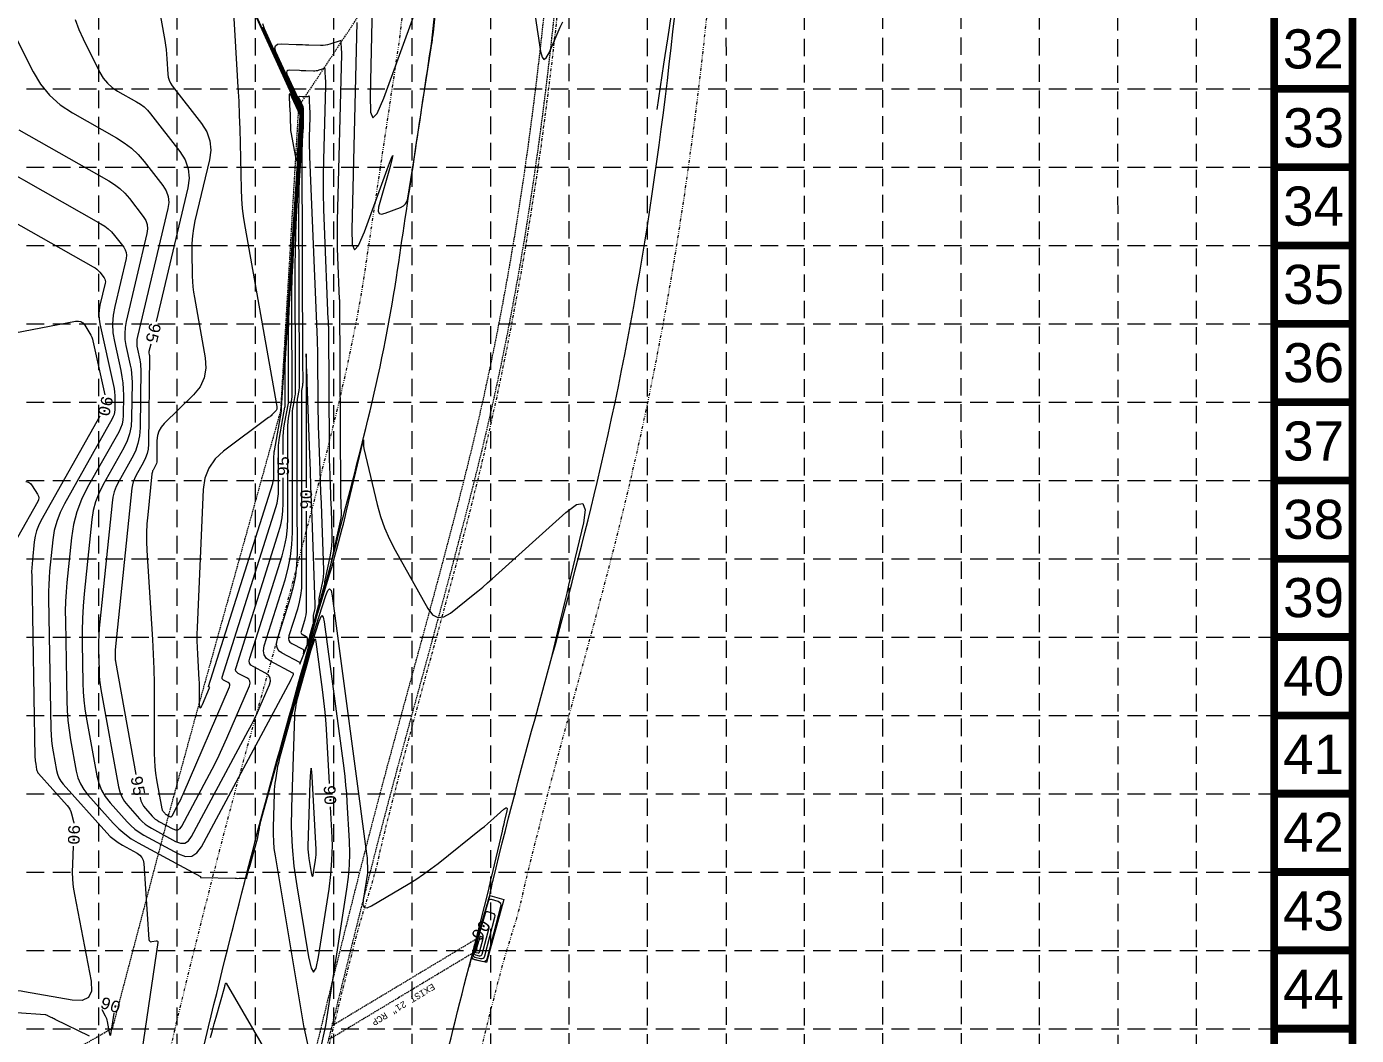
# Model space of a CAD drawing. Extents: x 4841 to 5381, y 4863 to 5725.
# Drawn here: x 5152.5 to 5380.8, y 5117.7 to 5291 of the extents above; entities that cross this region are included whole.
import ezdxf
from ezdxf.enums import TextEntityAlignment as Align

# ---------------------------------------------------------------- set-up
doc = ezdxf.new("R2010")
doc.units = 0
doc.header["$MEASUREMENT"] = 0
for name, pattern in [('DASHDOT', [1, 0.5, -0.25, 0, -0.25]), ('DIVIDE', [1.25, 0.5, -0.25, 0, -0.25, 0, -0.25]), ('HIDDEN', [0.375, 0.25, -0.125])]:
    doc.linetypes.add(name, pattern=pattern)
for name, color, linetype, lineweight in [('2', 7, 'Continuous', 0), ('27', 7, 'Continuous', 0), ('35', 7, 'Continuous', 0), ('49', 7, 'Continuous', 0), ('52', 7, 'Continuous', 0), ('53', 7, 'Continuous', 0), ('EC', 35, 'Continuous', 0), ('STORM', 5, 'Continuous', 0)]:
    doc.layers.add(name, color=color, linetype=linetype, lineweight=lineweight)
doc.layers.add('BASE', color=7, linetype='Continuous')
doc.layers.add('GRID', color=254, linetype='HIDDEN')
doc.styles.add('MONOTXT', font='MONOTXT')
doc.styles.get("Standard").update_dxf_attribs({"font": 'ARIAL.TTF'})

msp = doc.modelspace()

# ---------------------------------------------------------------- linework, layer by layer
at = {"layer": '2', "color": 7, "linetype": 'HIDDEN', "lineweight": 0}
for p, q in [((5199.25, 5277.34), (5217.58, 5305.09)), ((5196.16, 5225.05), (5199.25, 5277.34)), ((5182.15, 5174.71), (5196.16, 5225.05)), ((5176.94, 5155.68), (5182.15, 5174.71)), ((5167.29, 5119.03), (5176.94, 5155.68)), ((5155.38, 5112.16), (5167.29, 5119.03))]:
    msp.add_line(p, q, dxfattribs=at)
at = {"layer": '27', "color": 7, "linetype": 'DIVIDE', "lineweight": 0}
msp.add_lwpolyline([(5216.6, 5289.09), (5217.47, 5297.27)], dxfattribs=at)
at = {"layer": '27', "color": 7, "linetype": 'Continuous', "lineweight": 0}
msp.add_lwpolyline([(5222.07, 5288.51), (5222.94, 5296.68)], dxfattribs=at)
for points, knots in [([(5205.53, 4979.18), (5205.86, 4987.98), (5206.29, 4996.78), (5206.79, 5005.58), (5208.28, 5031.39), (5212.63, 5056.89), (5217.66, 5082.32), (5220.9, 5098.68), (5224.57, 5114.84), (5228.84, 5130.92), (5229.8, 5134.57), (5231.1, 5138.12), (5232.01, 5141.77), (5232.22, 5142.64), (5232.39, 5143.52), (5232.59, 5144.4), (5238.05, 5167.28), (5245.04, 5189.75), (5250.47, 5212.72), (5257.38, 5241.92), (5261.8, 5271.45), (5264.61, 5301.34), (5267.37, 5330.68), (5268.34, 5360.02), (5268.16, 5389.36), (5268.14, 5393.11), (5268, 5396.86), (5267.71, 5400.61), (5265.14, 5434.29), (5260.93, 5467.61), (5254.88, 5500.9), (5249.89, 5528.4), (5243.83, 5555.54), (5234.93, 5582), (5228.2, 5601.97), (5220.89, 5621.63), (5213.66, 5641.36), (5210.44, 5650.12), (5206.81, 5658.74), (5203.52, 5667.48), (5203.06, 5668.7), (5202.84, 5670.11), (5203.11, 5671.37), (5203.24, 5672.01), (5203.63, 5672.67), (5204.16, 5673.07), (5205.05, 5673.74), (5205.93, 5674.41), (5206.81, 5675.07)], [0.0489803, 0.0489803, 0.0489803, 0.0489803, 0.0842457, 0.0842457, 0.0842457, 0.1877035, 0.1877035, 0.1877035, 0.2542825, 0.2542825, 0.2542825, 0.2693657, 0.2693657, 0.2693657, 0.2729586, 0.2729586, 0.2729586, 0.3672391, 0.3672391, 0.3672391, 0.4870238, 0.4870238, 0.4870238, 0.6046205, 0.6046205, 0.6046205, 0.6196433, 0.6196433, 0.6196433, 0.7546173, 0.7546173, 0.7546173, 0.8660959, 0.8660959, 0.8660959, 0.9502677, 0.9502677, 0.9502677, 0.9876719, 0.9876719, 0.9876719, 0.9928863, 0.9928863, 0.9928863, 0.9955594, 0.9955594, 0.9955594, 1, 1, 1, 1]), ([(5164.24, 4979.18), (5164.57, 4986.09), (5164.9, 4993), (5165.23, 4999.91), (5165.89, 5013.9), (5167.68, 5027.8), (5169.41, 5041.71), (5171.44, 5057.98), (5173.79, 5074.17), (5177.19, 5090.21), (5181.57, 5110.91), (5186.61, 5131.39), (5191.95, 5151.83), (5196.09, 5167.7), (5200.78, 5183.4), (5204.9, 5199.27), (5209.09, 5215.39), (5213.55, 5231.48), (5216.01, 5247.94), (5218.03, 5261.46), (5220.05, 5274.98), (5222.07, 5288.51)], [0.0355706, 0.0355706, 0.0355706, 0.0355706, 0.0990327, 0.0990327, 0.0990327, 0.2275103, 0.2275103, 0.2275103, 0.3777268, 0.3777268, 0.3777268, 0.5715158, 0.5715158, 0.5715158, 0.7219065, 0.7219065, 0.7219065, 0.8745709, 0.8745709, 0.8745709, 1, 1, 1, 1])]:
    msp.add_open_spline(points, degree=3, knots=knots, dxfattribs=at)
at = {"layer": '27', "color": 7, "linetype": 'DIVIDE', "lineweight": 0}
msp.add_open_spline([(5158.74, 4979.18), (5159.07, 4986.23), (5159.41, 4993.27), (5159.74, 5000.31), (5160.41, 5014.4), (5162.21, 5028.41), (5163.95, 5042.42), (5166, 5058.81), (5168.37, 5075.12), (5171.79, 5091.29), (5176.2, 5112.09), (5181.26, 5132.66), (5186.62, 5153.2), (5190.76, 5169.06), (5195.44, 5184.75), (5199.56, 5200.61), (5203.72, 5216.62), (5208.16, 5232.61), (5210.6, 5248.96), (5212.61, 5262.41), (5214.62, 5275.87), (5216.63, 5289.32)], degree=3, knots=[0.0347121, 0.0347121, 0.0347121, 0.0347121, 0.0993034, 0.0993034, 0.0993034, 0.2285007, 0.2285007, 0.2285007, 0.3795997, 0.3795997, 0.3795997, 0.5739633, 0.5739633, 0.5739633, 0.7240106, 0.7240106, 0.7240106, 0.8754233, 0.8754233, 0.8754233, 1, 1, 1, 1], dxfattribs=at)
at = {"layer": '35', "color": 7, "linetype": 'Continuous', "lineweight": 0}
msp.add_line((5228.84, 5130.92), (5232.01, 5141.77), dxfattribs=at)
at = {"layer": '49', "color": 7, "linetype": 'DIVIDE', "lineweight": 0}
msp.add_open_spline([(5211.04, 4979.18), (5211.37, 4987.82), (5211.78, 4996.46), (5212.28, 5005.09), (5213.76, 5030.73), (5218.08, 5056.06), (5223.07, 5081.31), (5226.28, 5097.54), (5229.93, 5113.58), (5234.16, 5129.54), (5235.13, 5133.18), (5236.42, 5136.74), (5237.34, 5140.4), (5237.56, 5141.29), (5237.73, 5142.2), (5237.94, 5143.1), (5243.41, 5166.04), (5250.41, 5188.56), (5255.86, 5211.59), (5262.82, 5240.98), (5267.27, 5270.71), (5270.09, 5300.79), (5272.87, 5330.32), (5273.84, 5359.84), (5273.67, 5389.36), (5273.65, 5393.26), (5273.5, 5397.17), (5273.2, 5401.07), (5270.61, 5434.93), (5266.38, 5468.44), (5260.3, 5501.91), (5255.27, 5529.61), (5249.16, 5556.94), (5240.2, 5583.59), (5233.44, 5603.67), (5226.08, 5623.44), (5218.81, 5643.28), (5215.67, 5651.84), (5212.09, 5660.29), (5208.91, 5668.79), (5208.76, 5669.19), (5208.85, 5669.68), (5208.78, 5670.07), (5208.72, 5670.35), (5208.05, 5669.12), (5208.3, 5669.3), (5208.91, 5669.76), (5209.52, 5670.23), (5210.13, 5670.69)], degree=3, knots=[0.0492936, 0.0492936, 0.0492936, 0.0492936, 0.084068, 0.084068, 0.084068, 0.1872877, 0.1872877, 0.1872877, 0.2536354, 0.2536354, 0.2536354, 0.2688102, 0.2688102, 0.2688102, 0.2725249, 0.2725249, 0.2725249, 0.3674555, 0.3674555, 0.3674555, 0.4885745, 0.4885745, 0.4885745, 0.6074323, 0.6074323, 0.6074323, 0.623141, 0.623141, 0.623141, 0.7594642, 0.7594642, 0.7594642, 0.8722443, 0.8722443, 0.8722443, 0.9572697, 0.9572697, 0.9572697, 0.9939623, 0.9939623, 0.9939623, 0.9956907, 0.9956907, 0.9956907, 0.9969129, 0.9969129, 0.9969129, 1, 1, 1, 1], dxfattribs=at)
at = {"layer": '52', "color": 7, "linetype": 'DASHDOT', "lineweight": 0}
msp.add_open_spline([(5185.51, 4979.18), (5185.86, 4988.57), (5186.3, 4997.95), (5186.84, 5007.34), (5188.37, 5033.78), (5192.83, 5059.91), (5197.98, 5085.97), (5201.31, 5102.8), (5205.09, 5119.43), (5209.47, 5135.98), (5210.43, 5139.6), (5211.72, 5143.13), (5212.63, 5146.76), (5212.82, 5147.54), (5212.97, 5148.33), (5213.15, 5149.11), (5218.56, 5171.8), (5225.49, 5194.07), (5230.88, 5216.84), (5237.62, 5245.33), (5241.93, 5274.16), (5244.67, 5303.32), (5247.37, 5332), (5248.32, 5360.68), (5248.15, 5389.36), (5248.13, 5392.55), (5248.01, 5395.74), (5247.76, 5398.93), (5245.24, 5431.94), (5241.11, 5464.6), (5235.19, 5497.23), (5230.32, 5524.02), (5224.41, 5550.44), (5215.75, 5576.22), (5209.18, 5595.79), (5202.37, 5615.17), (5194.92, 5634.37), (5191.71, 5642.63), (5188.47, 5650.88), (5185.28, 5659.15)], degree=3, knots=[0.0498451, 0.0498451, 0.0498451, 0.0498451, 0.0883916, 0.0883916, 0.0883916, 0.1970155, 0.1970155, 0.1970155, 0.2672085, 0.2672085, 0.2672085, 0.2825761, 0.2825761, 0.2825761, 0.2858662, 0.2858662, 0.2858662, 0.3816375, 0.3816375, 0.3816375, 0.5014304, 0.5014304, 0.5014304, 0.6192172, 0.6192172, 0.6192172, 0.6323172, 0.6323172, 0.6323172, 0.7678732, 0.7678732, 0.7678732, 0.8791384, 0.8791384, 0.8791384, 0.9636278, 0.9636278, 0.9636278, 1, 1, 1, 1], dxfattribs=at)
at = {"layer": 'BASE', "const_width": 1.35}
for points in [[(5380.14, 4863.32), (5380.14, 5724.22), (4842.07, 5724.22), (4842.07, 4863.32)], [(5366.69, 4876.77), (5366.69, 5710.77), (4855.52, 5710.77), (4855.52, 4876.77)]]:
    msp.add_lwpolyline(points, close=True, dxfattribs=at)
for points in [[(5380.14, 5280.32), (5366.69, 5280.32)], [(5380.14, 5266.87), (5366.69, 5266.87)], [(5380.14, 5253.41), (5366.69, 5253.41)], [(5380.14, 5239.96), (5366.69, 5239.96)], [(5380.14, 5226.51), (5366.69, 5226.51)], [(5380.14, 5213.06), (5366.69, 5213.06)], [(5380.14, 5199.61), (5366.69, 5199.61)], [(5380.14, 5186.16), (5366.69, 5186.16)], [(5380.14, 5172.7), (5366.69, 5172.7)], [(5380.14, 5159.25), (5366.69, 5159.25)], [(5380.14, 5145.8), (5366.69, 5145.8)], [(5380.14, 5132.35), (5366.69, 5132.35)], [(5380.14, 5118.9), (5366.69, 5118.9)]]:
    msp.add_lwpolyline(points, dxfattribs=at)
at = {"layer": 'EC', "color": 35, "linetype": 'Continuous', "lineweight": 0}
for points in [[(5173.35, 5304.89), (5176.24, 5288.64), (5176.37, 5287.85), (5176.47, 5287.06), (5176.55, 5286.26), (5176.61, 5285.47), (5176.76, 5282.85), (5176.83, 5282.31), (5176.97, 5281.79), (5177.2, 5281.3), (5177.51, 5280.85), (5182.56, 5274.36), (5183.46, 5272.93), (5183.99, 5271.42), (5184.14, 5269.82), (5183.92, 5268.15), (5181.42, 5257.65), (5181.16, 5256.36), (5180.98, 5255.07), (5180.89, 5253.77), (5180.87, 5252.46), (5180.96, 5248.16), (5181, 5247.25), (5181.07, 5246.33), (5181.18, 5245.42), (5181.33, 5244.51), (5183.18, 5234.12), (5183.3, 5232.34), (5183, 5230.69), (5182.29, 5229.17), (5181.16, 5227.79), (5176.14, 5222.86), (5175.6, 5222.22), (5175.21, 5221.53), (5174.98, 5220.77), (5174.89, 5219.94), (5174.86, 5216.43), (5174.84, 5216.19), (5174.79, 5215.96), (5174.72, 5215.74), (5174.61, 5215.53), (5174.23, 5214.84), (5174.15, 5214.69), (5174.1, 5214.54), (5174.05, 5214.38), (5174.03, 5214.21), (5173.3, 5207.13), (5173.17, 5205.61), (5173.11, 5204.09), (5173.11, 5202.57), (5173.17, 5201.05), (5174.1, 5185.76), (5174.24, 5183.24), (5174.33, 5180.72), (5174.39, 5178.2), (5174.41, 5175.67), (5174.42, 5166.17), (5174.45, 5165.03), (5174.52, 5163.9), (5174.65, 5162.77), (5174.83, 5161.64), (5175.73, 5156.66), (5175.76, 5156.53), (5175.81, 5156.42), (5175.87, 5156.31), (5175.95, 5156.21), (5176.24, 5155.89), (5176.3, 5155.82), (5176.37, 5155.76), (5176.44, 5155.71), (5176.52, 5155.66), (5177.1, 5155.35), (5177.22, 5155.31), (5177.32, 5155.31), (5177.41, 5155.36), (5177.48, 5155.46), (5178.54, 5157.44), (5178.76, 5157.86), (5178.97, 5158.29), (5179.18, 5158.73), (5179.37, 5159.16), (5187.35, 5177.62), (5187.42, 5177.85), (5187.4, 5178.05), (5187.29, 5178.22), (5187.09, 5178.36), (5186.32, 5178.76), (5186.19, 5178.86), (5186.11, 5178.98), (5186.08, 5179.13), (5186.11, 5179.29), (5195.29, 5208.41), (5195.5, 5209.19), (5195.65, 5209.97), (5195.74, 5210.76), (5195.77, 5211.56), (5195.77, 5214.18), (5195.77, 5214.74), (5195.77, 5215.31), (5195.77, 5215.87), (5195.77, 5216.43), (5195.77, 5218.61), (5195.78, 5219.08), (5195.81, 5219.55), (5195.86, 5220.01), (5195.94, 5220.47), (5196.87, 5225.66), (5196.88, 5225.72), (5196.89, 5225.78), (5196.89, 5225.84), (5196.89, 5225.9), (5196.89, 5226.09), (5196.89, 5226.14), (5196.89, 5226.18), (5196.89, 5226.22), (5196.89, 5226.26), (5196.88, 5230.92), (5196.88, 5231.92), (5196.9, 5232.92), (5196.94, 5233.92), (5197, 5234.92), (5199.61, 5274.96), (5199.62, 5275.08), (5199.62, 5275.21), (5199.63, 5275.33), (5199.63, 5275.46), (5199.62, 5276), (5199.62, 5276.02), (5199.62, 5276.04), (5199.62, 5276.07), (5199.62, 5276.09), (5199.62, 5276.16), (5199.62, 5276.17), (5199.61, 5276.19), (5199.61, 5276.2), (5199.6, 5276.22), (5189.42, 5298.54)], [(5143.69, 5303.07), (5153.64, 5283.27), (5154.92, 5281.12), (5156.47, 5279.23), (5158.29, 5277.59), (5160.37, 5276.2), (5167.94, 5271.92), (5169.28, 5271.08), (5170.52, 5270.11), (5171.66, 5269.03), (5172.7, 5267.82), (5175.91, 5263.7), (5176.48, 5262.79), (5176.82, 5261.83), (5176.91, 5260.81), (5176.77, 5259.75), (5171.56, 5237.8), (5171.46, 5237.25), (5171.43, 5236.7), (5171.45, 5236.15), (5171.54, 5235.6), (5171.94, 5233.8), (5172.01, 5233.41), (5172.06, 5233.02), (5172.09, 5232.63), (5172.1, 5232.23), (5171.99, 5222.11), (5171.89, 5220.74), (5171.62, 5219.41), (5171.19, 5218.12), (5170.59, 5216.88), (5168.34, 5212.89), (5167.91, 5212.02), (5167.57, 5211.12), (5167.33, 5210.2), (5167.18, 5209.24), (5165.07, 5188.78), (5164.97, 5187.63), (5164.9, 5186.47), (5164.87, 5185.32), (5164.88, 5184.16), (5164.94, 5180.39), (5164.97, 5179.58), (5165.04, 5178.77), (5165.13, 5177.97), (5165.26, 5177.17), (5168.29, 5160.45), (5168.51, 5159.56), (5168.85, 5158.72), (5169.3, 5157.94), (5169.87, 5157.21), (5171.91, 5154.93), (5172.37, 5154.46), (5172.86, 5154.04), (5173.38, 5153.66), (5173.94, 5153.33), (5178.1, 5151.07), (5178.94, 5150.76), (5179.68, 5150.79), (5180.31, 5151.17), (5180.84, 5151.89), (5190.57, 5170.04), (5191.11, 5171.09), (5191.63, 5172.14), (5192.13, 5173.2), (5192.61, 5174.27), (5194.21, 5177.97), (5194.38, 5178.59), (5194.32, 5179.14), (5194.03, 5179.6), (5193.5, 5179.98), (5191.4, 5181.08), (5191.03, 5181.35), (5190.8, 5181.68), (5190.73, 5182.07), (5190.81, 5182.52), (5196.36, 5200.12), (5196.79, 5201.71), (5197.11, 5203.33), (5197.29, 5204.96), (5197.36, 5206.62), (5197.35, 5212.05), (5197.35, 5213.22), (5197.35, 5214.38), (5197.35, 5215.54), (5197.35, 5216.71), (5197.35, 5221.89), (5197.36, 5222.52), (5197.4, 5223.16), (5197.47, 5223.79), (5197.57, 5224.41), (5198.04, 5226.99), (5198.06, 5227.17), (5198.08, 5227.34), (5198.1, 5227.51), (5198.1, 5227.68), (5198.1, 5228.25), (5198.1, 5228.37), (5198.1, 5228.49), (5198.1, 5228.61), (5198.1, 5228.74), (5198.05, 5242.2), (5198.07, 5245.09), (5198.13, 5247.97), (5198.25, 5250.85), (5198.41, 5253.73), (5199.75, 5274.22), (5199.76, 5274.46), (5199.77, 5274.7), (5199.77, 5274.94), (5199.77, 5275.18), (5199.76, 5276.22), (5199.76, 5276.26), (5199.76, 5276.3), (5199.76, 5276.34), (5199.76, 5276.38), (5199.76, 5276.52), (5199.76, 5276.55), (5199.75, 5276.58), (5199.74, 5276.6), (5199.73, 5276.63), (5193.35, 5290.63), (5193.08, 5291.51)], [(5211.91, 5297.2), (5211.47, 5279.15), (5211.54, 5276.35), (5211.96, 5275.34), (5212.72, 5276.12), (5213.82, 5278.71), (5219.21, 5293.52)], [(5263.76, 5297.19), (5262.74, 5290.4), (5262.52, 5288.94), (5262.3, 5287.48), (5262.08, 5286.03), (5261.86, 5284.57), (5260.69, 5276.78)], [(5187.98, 5294.39), (5188.79, 5280.62), (5188.92, 5278.21), (5189.03, 5275.8), (5189.11, 5273.39), (5189.17, 5270.98), (5189.34, 5263.11), (5189.41, 5261.43), (5189.54, 5259.75), (5189.74, 5258.08), (5190.01, 5256.41), (5195.47, 5225.76), (5195.49, 5225.52), (5195.45, 5225.29), (5195.35, 5225.09), (5195.2, 5224.9), (5194.6, 5224.31), (5194.47, 5224.19), (5194.34, 5224.07), (5194.2, 5223.96), (5194.06, 5223.85), (5186.33, 5218.09), (5184.87, 5216.75), (5183.8, 5215.2), (5183.12, 5213.45), (5182.84, 5211.49), (5181.79, 5187.81), (5181.75, 5186.66), (5181.75, 5185.52), (5181.77, 5184.37), (5181.83, 5183.22), (5182.09, 5178.82), (5182.12, 5178.35), (5182.14, 5177.87), (5182.15, 5177.4), (5182.15, 5176.92)], [(5182.15, 5176.92), (5182.15, 5174.71), (5182.19, 5174.19), (5182.29, 5174), (5182.46, 5174.14), (5182.69, 5174.6), (5183.93, 5177.45), (5183.94, 5177.48), (5183.93, 5177.51), (5183.92, 5177.53), (5183.89, 5177.55), (5183.79, 5177.61), (5183.77, 5177.62), (5183.76, 5177.64), (5183.75, 5177.66), (5183.76, 5177.68), (5194.76, 5212.56), (5194.86, 5212.92), (5194.93, 5213.28), (5194.97, 5213.65), (5194.98, 5214.02), (5194.98, 5215.25), (5194.98, 5215.51), (5194.98, 5215.77), (5194.98, 5216.03), (5194.98, 5216.29), (5194.98, 5217.31), (5194.99, 5217.53), (5195, 5217.74), (5195.02, 5217.96), (5195.06, 5218.17), (5196.29, 5224.99), (5196.29, 5224.99), (5196.29, 5225), (5196.29, 5225), (5196.29, 5225), (5196.29, 5225.02), (5196.29, 5225.02), (5196.29, 5225.02), (5196.29, 5225.02), (5196.29, 5225.02), (5196.29, 5225.28), (5196.29, 5225.34), (5196.29, 5225.4), (5196.29, 5225.45), (5196.29, 5225.51), (5199.54, 5275.32), (5199.55, 5275.39), (5199.55, 5275.46), (5199.55, 5275.53), (5199.55, 5275.6), (5199.55, 5275.89), (5199.55, 5275.9), (5199.55, 5275.92), (5199.55, 5275.93), (5199.55, 5275.94), (5199.55, 5275.98), (5199.55, 5275.99), (5199.55, 5276), (5199.54, 5276), (5199.54, 5276.01), (5190.83, 5295.1)], [(5209.23, 5291.75), (5208.36, 5256.19), (5208.43, 5253.62), (5208.81, 5252.69), (5209.51, 5253.41), (5210.52, 5255.78), (5214.64, 5267.1), (5215.15, 5268.45), (5215.36, 5268.89), (5215.28, 5268.41), (5214.91, 5267.01), (5212.95, 5260.02), (5212.85, 5259.34), (5213.01, 5258.94), (5213.42, 5258.82), (5214.09, 5258.98), (5216.69, 5259.96), (5217.19, 5260.21), (5217.57, 5260.57), (5217.83, 5261.01), (5217.98, 5261.55), (5219.25, 5269.73), (5219.52, 5271.49), (5219.79, 5273.24), (5220.06, 5274.99), (5220.33, 5276.75), (5222.1, 5288.12), (5222.13, 5288.3), (5222.15, 5288.49), (5222.18, 5288.67), (5222.2, 5288.86), (5222.28, 5289.46), (5222.29, 5289.59), (5222.31, 5289.72), (5222.32, 5289.85), (5222.34, 5289.98), (5223.02, 5296.38)], [(5160.82, 5292.22), (5161.45, 5290.54), (5162.2, 5288.91), (5165.11, 5283.12), (5165.68, 5282.16), (5166.38, 5281.31), (5167.19, 5280.57), (5168.13, 5279.95), (5171.38, 5278.11), (5172.05, 5277.69), (5172.67, 5277.21), (5173.24, 5276.66), (5173.76, 5276.06), (5178.83, 5269.55), (5179.74, 5268.11), (5180.26, 5266.59), (5180.42, 5264.99), (5180.19, 5263.31), (5174.74, 5240.36)], [(5239.83, 5292.79), (5240.76, 5286.73), (5241, 5285.75), (5241.32, 5285.39), (5241.72, 5285.65), (5242.21, 5286.54), (5244.13, 5290.9), (5244.55, 5291.84)], [(5196.56, 5217.53), (5196.56, 5219.92), (5196.57, 5220.64), (5196.62, 5221.35), (5196.7, 5222.06), (5196.81, 5222.77), (5197.45, 5226.33), (5197.47, 5226.44), (5197.49, 5226.56), (5197.49, 5226.67), (5197.49, 5226.79), (5197.49, 5227.17), (5197.49, 5227.25), (5197.49, 5227.34), (5197.49, 5227.42), (5197.49, 5227.5), (5197.46, 5236.56), (5197.47, 5238.51), (5197.52, 5240.45), (5197.6, 5242.39), (5197.7, 5244.32), (5199.68, 5274.59), (5199.69, 5274.77), (5199.7, 5274.95), (5199.7, 5275.14), (5199.7, 5275.32), (5199.69, 5276.11), (5199.69, 5276.14), (5199.69, 5276.17), (5199.69, 5276.2), (5199.69, 5276.24), (5199.69, 5276.34), (5199.69, 5276.36), (5199.68, 5276.38), (5199.68, 5276.4), (5199.67, 5276.43), (5193.04, 5290.95)], [(5151.17, 5273.28), (5166.61, 5264.54), (5167.61, 5263.91), (5168.53, 5263.19), (5169.38, 5262.39), (5170.15, 5261.49), (5172.54, 5258.42), (5172.97, 5257.74), (5173.22, 5257.03), (5173.29, 5256.27), (5173.18, 5255.48), (5169.6, 5240.39), (5169.41, 5239.36), (5169.35, 5238.33), (5169.4, 5237.29), (5169.57, 5236.26), (5170.31, 5232.88), (5170.45, 5232.16), (5170.54, 5231.43), (5170.6, 5230.69), (5170.61, 5229.95), (5170.54, 5223.69), (5170.45, 5222.36), (5170.19, 5221.09), (5169.77, 5219.85), (5169.19, 5218.66), (5165.59, 5212.25), (5164.89, 5210.85), (5164.35, 5209.41), (5163.96, 5207.91), (5163.72, 5206.37), (5162.4, 5193.57), (5162.21, 5191.47), (5162.09, 5189.37), (5162.04, 5187.26), (5162.04, 5185.15), (5162.17, 5178.26), (5162.22, 5176.78), (5162.34, 5175.32), (5162.51, 5173.85), (5162.75, 5172.4), (5164.56, 5162.35), (5164.89, 5161.07), (5165.37, 5159.87), (5166.02, 5158.75), (5166.83, 5157.71), (5169.75, 5154.45), (5170.4, 5153.78), (5171.1, 5153.18), (5171.85, 5152.64), (5172.65, 5152.16), (5178.6, 5148.93), (5179.8, 5148.49), (5180.86, 5148.54), (5181.76, 5149.08), (5182.52, 5150.11), (5197.88, 5178.78), (5197.95, 5178.91), (5198.01, 5179.03), (5198.07, 5179.16), (5198.13, 5179.29), (5198.31, 5179.71), (5198.34, 5179.8), (5198.33, 5179.87), (5198.29, 5179.94), (5198.22, 5179.99), (5194.39, 5182), (5193.71, 5182.49), (5193.31, 5183.09), (5193.17, 5183.8), (5193.31, 5184.63), (5196.89, 5195.97), (5197.44, 5197.98), (5197.83, 5200.01), (5198.07, 5202.07), (5198.15, 5204.15), (5198.14, 5210.99), (5198.14, 5212.45), (5198.14, 5213.92), (5198.14, 5215.38), (5198.14, 5216.85), (5198.14, 5224.01), (5198.15, 5224.49), (5198.18, 5224.96), (5198.23, 5225.44), (5198.31, 5225.91), (5198.62, 5227.66), (5198.66, 5227.89), (5198.68, 5228.12), (5198.7, 5228.35), (5198.7, 5228.58), (5198.7, 5229.33), (5198.7, 5229.49), (5198.7, 5229.65), (5198.7, 5229.81), (5198.7, 5229.97), (5198.64, 5249.8), (5198.65, 5252.65), (5198.71, 5255.5), (5198.83, 5258.34), (5198.99, 5261.18), (5199.82, 5273.85), (5199.83, 5274.15), (5199.84, 5274.45), (5199.85, 5274.74), (5199.85, 5275.04), (5199.83, 5276.32), (5199.83, 5276.38), (5199.83, 5276.43), (5199.83, 5276.48), (5199.83, 5276.53), (5199.83, 5276.7), (5199.83, 5276.74), (5199.82, 5276.77), (5199.81, 5276.81), (5199.8, 5276.84), (5195.31, 5286.68), (5195.12, 5287.29), (5195.22, 5287.73), (5195.58, 5287.98), (5196.22, 5288.04), (5198.78, 5287.96), (5199.32, 5287.94), (5199.87, 5287.92), (5200.42, 5287.9), (5200.96, 5287.89), (5202.99, 5287.82), (5203.4, 5287.82), (5203.81, 5287.86), (5204.21, 5287.94), (5204.61, 5288.05), (5206.38, 5288.61), (5206.41, 5288.62), (5206.44, 5288.61), (5206.45, 5288.59), (5206.46, 5288.56), (5206.47, 5288.42), (5206.47, 5288.39), (5206.47, 5288.36), (5206.47, 5288.33), (5206.47, 5288.3), (5206.53, 5287.23), (5206.54, 5287), (5206.55, 5286.77), (5206.55, 5286.54), (5206.55, 5286.31), (5205.85, 5257.67), (5205.82, 5256.1), (5205.82, 5254.53), (5205.85, 5252.96), (5205.9, 5251.39), (5206.19, 5244.23), (5206.2, 5244.14), (5206.2, 5244.06), (5206.2, 5243.97), (5206.21, 5243.89), (5206.22, 5243.61), (5206.22, 5243.54), (5206.22, 5243.48), (5206.23, 5243.42), (5206.23, 5243.36), (5206.4, 5211.27), (5206.41, 5211.01), (5206.41, 5210.76), (5206.42, 5210.5), (5206.42, 5210.24), (5206.46, 5209.4), (5206.46, 5209.22), (5206.47, 5209.04), (5206.47, 5208.86), (5206.48, 5208.68), (5206.52, 5207.55), (5206.52, 5207.3), (5206.51, 5207.06), (5206.48, 5206.82), (5206.44, 5206.59), (5204.67, 5198.58), (5204.67, 5198.58), (5204.67, 5198.57), (5204.67, 5198.57), (5204.67, 5198.56), (5204.67, 5198.54), (5204.67, 5198.54), (5204.67, 5198.53), (5204.67, 5198.53), (5204.67, 5198.52), (5204.67, 5198.5), (5204.67, 5198.49), (5204.67, 5198.49), (5204.67, 5198.48), (5204.67, 5198.48), (5202.75, 5191.42), (5202.45, 5190.29), (5202.36, 5189.9), (5202.5, 5190.27), (5202.85, 5191.39), (5204.58, 5197.07), (5204.9, 5198.13), (5205.21, 5199.19), (5205.5, 5200.26), (5205.79, 5201.32), (5206.7, 5204.82), (5206.9, 5205.56), (5207.09, 5206.31), (5207.27, 5207.07), (5207.45, 5207.82), (5210.27, 5219.82), (5210.31, 5219.97), (5210.34, 5220.02), (5210.35, 5219.96), (5210.36, 5219.81), (5210.35, 5219.14), (5210.35, 5219), (5210.36, 5218.86), (5210.38, 5218.72), (5210.41, 5218.58), (5212.7, 5208.94), (5213.26, 5206.9), (5213.95, 5204.92), (5214.79, 5202.99), (5215.76, 5201.11), (5221.41, 5191.05), (5222.21, 5190), (5223.12, 5189.53), (5224.15, 5189.63), (5225.28, 5190.29), (5229.17, 5193.4), (5230, 5194.07), (5230.81, 5194.75), (5231.62, 5195.45), (5232.42, 5196.16), (5245.07, 5207.56), (5246.92, 5208.94), (5248.03, 5209.09), (5248.43, 5208.04), (5248.1, 5205.76), (5245.56, 5195.1), (5245.23, 5193.7), (5244.89, 5192.31), (5244.56, 5190.91), (5244.23, 5189.52), (5242.7, 5183.01)], [(5196.32, 5183.48), (5199.37, 5181.88), (5199.39, 5181.86), (5199.41, 5181.85), (5199.41, 5181.83), (5199.42, 5181.8), (5199.42, 5181.72), (5199.42, 5181.7), (5199.42, 5181.68), (5199.42, 5181.66), (5199.42, 5181.64), (5199.42, 5181.54), (5199.42, 5181.52), (5199.42, 5181.51), (5199.43, 5181.52), (5199.44, 5181.53), (5200.59, 5184.36), (5200.83, 5184.97), (5201.05, 5185.58), (5201.25, 5186.2), (5201.43, 5186.83), (5203.68, 5195.12), (5203.69, 5195.15), (5203.7, 5195.19), (5203.7, 5195.22), (5203.7, 5195.25), (5203.7, 5195.37), (5203.7, 5195.39), (5203.7, 5195.41), (5203.7, 5195.44), (5203.7, 5195.46), (5203.69, 5195.57), (5203.69, 5195.6), (5203.69, 5195.62), (5203.7, 5195.64), (5203.7, 5195.67), (5204.65, 5199.97), (5204.82, 5200.89), (5204.94, 5201.82), (5204.99, 5202.75), (5204.99, 5203.69), (5204.83, 5208.14), (5204.79, 5209.09), (5204.76, 5210.04), (5204.72, 5210.99), (5204.69, 5211.95), (5204.55, 5215.62), (5204.53, 5216.41), (5204.51, 5217.2), (5204.5, 5217.99), (5204.49, 5218.78), (5204.38, 5238.89), (5204.38, 5239.07), (5204.37, 5239.25), (5204.37, 5239.43), (5204.36, 5239.61), (5204.34, 5240.2), (5204.33, 5240.33), (5204.33, 5240.46), (5204.32, 5240.58), (5204.31, 5240.71), (5203.65, 5256.75), (5203.56, 5259.6), (5203.51, 5262.45), (5203.51, 5265.3), (5203.55, 5268.15), (5203.87, 5280.84), (5203.87, 5281.15), (5203.87, 5281.46), (5203.86, 5281.76), (5203.85, 5282.07), (5203.77, 5283.4), (5203.77, 5283.45), (5203.77, 5283.5), (5203.76, 5283.56), (5203.76, 5283.61), (5203.75, 5283.79), (5203.75, 5283.82), (5203.73, 5283.84), (5203.71, 5283.84), (5203.68, 5283.84), (5202.66, 5283.51), (5202.43, 5283.45), (5202.21, 5283.41), (5201.99, 5283.38), (5201.76, 5283.38), (5200.47, 5283.43), (5200.2, 5283.44), (5199.92, 5283.44), (5199.65, 5283.45), (5199.37, 5283.46), (5197.64, 5283.52), (5197.33, 5283.49), (5197.16, 5283.37), (5197.12, 5283.16), (5197.21, 5282.87), (5199.85, 5277.08), (5199.87, 5277.02), (5199.89, 5276.96), (5199.9, 5276.9), (5199.9, 5276.84), (5199.9, 5276.84), (5199.9, 5276.64), (5199.9, 5276.6), (5199.9, 5276.56), (5199.9, 5276.51), (5199.9, 5276.47), (5199.92, 5274.88), (5199.92, 5274.54), (5199.92, 5274.19), (5199.9, 5273.85), (5199.88, 5273.51), (5199.41, 5266.17), (5199.32, 5264.6), (5199.25, 5263.02), (5199.22, 5261.45), (5199.21, 5259.87), (5199.3, 5231.38), (5199.3, 5231.1), (5199.3, 5230.81), (5199.3, 5230.52), (5199.3, 5230.23), (5199.31, 5229.3), (5199.3, 5229.1), (5199.29, 5228.9), (5199.27, 5228.7), (5199.24, 5228.5), (5199.02, 5227.29), (5198.98, 5227.03), (5198.95, 5226.77), (5198.93, 5226.51), (5198.93, 5226.25), (5198.93, 5217.29), (5198.93, 5215.37), (5198.93, 5213.45), (5198.93, 5211.54), (5198.93, 5209.62), (5198.94, 5200.53), (5198.87, 5198.59), (5198.65, 5196.68), (5198.28, 5194.79), (5197.77, 5192.92), (5195.46, 5185.58), (5195.34, 5184.92), (5195.45, 5184.35), (5195.77, 5183.87), (5196.32, 5183.49)], [(5198.06, 5185.06), (5199.93, 5184.08), (5199.97, 5184.05), (5200.01, 5184.01), (5200.02, 5183.97), (5200.03, 5183.91), (5200.03, 5183.73), (5200.03, 5183.69), (5200.03, 5183.65), (5200.03, 5183.61), (5200.03, 5183.57), (5200.03, 5183.34), (5200.04, 5183.31), (5200.04, 5183.29), (5200.05, 5183.3), (5200.07, 5183.34), (5200.78, 5185.07), (5200.93, 5185.45), (5201.07, 5185.82), (5201.19, 5186.21), (5201.3, 5186.59), (5202.7, 5191.76), (5202.72, 5191.82), (5202.73, 5191.88), (5202.73, 5191.94), (5202.73, 5192.01), (5202.73, 5192.21), (5202.73, 5192.25), (5202.72, 5192.29), (5202.72, 5192.34), (5202.72, 5192.38), (5202.72, 5192.58), (5202.72, 5192.63), (5202.72, 5192.67), (5202.72, 5192.71), (5202.73, 5192.76), (5203.32, 5195.41), (5203.43, 5195.99), (5203.5, 5196.56), (5203.53, 5197.14), (5203.53, 5197.72), (5203.18, 5207.26), (5203.11, 5209.15), (5203.05, 5211.04), (5202.98, 5212.93), (5202.91, 5214.82), (5202.68, 5221), (5202.64, 5222.32), (5202.61, 5223.64), (5202.59, 5224.97), (5202.57, 5226.29), (5202.53, 5234.46), (5202.53, 5234.74), (5202.52, 5235.01), (5202.51, 5235.29), (5202.5, 5235.57), (5202.47, 5236.47), (5202.46, 5236.66), (5202.45, 5236.85), (5202.44, 5237.05), (5202.43, 5237.24), (5201.13, 5268.65), (5201.11, 5269.51), (5201.09, 5270.38), (5201.09, 5271.24), (5201.1, 5272.11), (5201.19, 5275.39), (5201.19, 5275.77), (5201.19, 5276.14), (5201.18, 5276.52), (5201.16, 5276.9), (5201.07, 5278.51), (5201.07, 5278.58), (5201.07, 5278.65), (5201.06, 5278.71), (5201.06, 5278.78), (5201.05, 5278.99), (5201.04, 5279.03), (5201.02, 5279.05), (5200.99, 5279.06), (5200.95, 5279.05), (5200.72, 5278.98), (5200.67, 5278.96), (5200.61, 5278.95), (5200.56, 5278.95), (5200.51, 5278.95), (5200.14, 5278.96), (5200.06, 5278.96), (5199.98, 5278.97), (5199.9, 5278.97), (5199.82, 5278.97), (5199.34, 5278.99), (5199.25, 5278.98), (5199.21, 5278.95), (5199.19, 5278.89), (5199.22, 5278.81), (5199.91, 5277.29), (5199.94, 5277.23), (5199.95, 5277.16), (5199.97, 5277.09), (5199.97, 5277.02), (5199.97, 5277.02), (5199.97, 5276.78), (5199.97, 5276.73), (5199.97, 5276.68), (5199.97, 5276.63), (5199.98, 5276.58), (5200, 5274.73), (5200, 5274.34), (5199.99, 5273.94), (5199.97, 5273.55), (5199.95, 5273.15), (5199.83, 5271.33), (5199.81, 5270.94), (5199.8, 5270.55), (5199.79, 5270.16), (5199.79, 5269.77), (5199.9, 5232.65), (5199.9, 5232.31), (5199.9, 5231.97), (5199.91, 5231.62), (5199.91, 5231.28), (5199.91, 5230.01), (5199.91, 5229.84), (5199.9, 5229.68), (5199.88, 5229.51), (5199.85, 5229.35), (5199.76, 5228.81), (5199.74, 5228.7), (5199.72, 5228.58), (5199.72, 5228.46), (5199.71, 5228.35), (5199.72, 5217.6), (5199.72, 5215.29), (5199.72, 5212.99), (5199.72, 5210.69), (5199.72, 5208.38), (5199.73, 5195.77), (5199.68, 5194.54), (5199.55, 5193.33), (5199.31, 5192.14), (5198.99, 5190.96), (5197.54, 5186.35), (5197.47, 5185.94), (5197.53, 5185.59), (5197.73, 5185.3), (5198.06, 5185.06)], [(5197.92, 5272.61), (5198.59, 5268.87), (5198.74, 5268.19), (5198.86, 5267.96), (5198.96, 5268.2), (5199.03, 5268.9), (5199.48, 5275.69), (5199.48, 5275.7), (5199.48, 5275.71), (5199.48, 5275.73), (5199.48, 5275.74), (5199.48, 5275.79), (5199.48, 5275.79), (5199.48, 5275.79), (5199.48, 5275.79), (5199.48, 5275.79), (5199.48, 5275.8), (5199.48, 5275.8), (5199.48, 5275.8), (5199.48, 5275.8), (5199.48, 5275.8), (5198.05, 5278.92), (5197.82, 5279.36), (5197.67, 5279.48), (5197.59, 5279.3), (5197.59, 5278.8), (5197.72, 5276.56), (5197.74, 5276.16), (5197.76, 5275.77), (5197.77, 5275.38), (5197.78, 5274.98), (5197.81, 5273.7), (5197.82, 5273.42), (5197.84, 5273.15), (5197.88, 5272.88), (5197.92, 5272.61)], [(5138.23, 5272.46), (5165.28, 5257.16), (5165.94, 5256.75), (5166.54, 5256.28), (5167.1, 5255.75), (5167.6, 5255.16), (5169.18, 5253.14), (5169.45, 5252.7), (5169.62, 5252.23), (5169.66, 5251.74), (5169.6, 5251.21), (5167.64, 5242.97), (5167.37, 5241.46), (5167.27, 5239.95), (5167.34, 5238.44), (5167.59, 5236.92), (5168.68, 5231.95), (5168.88, 5230.89), (5169.02, 5229.84), (5169.1, 5228.77), (5169.12, 5227.7), (5169.08, 5224.19), (5169.03, 5223.45), (5168.89, 5222.73), (5168.65, 5222.04), (5168.33, 5221.37), (5162.99, 5211.89), (5161.96, 5209.82), (5161.15, 5207.68), (5160.58, 5205.47), (5160.22, 5203.18), (5159.44, 5195.54), (5159.29, 5193.91), (5159.2, 5192.27), (5159.15, 5190.62), (5159.16, 5188.98), (5159.41, 5175.2), (5159.47, 5173.53), (5159.6, 5171.85), (5159.8, 5170.19), (5160.07, 5168.53), (5161.04, 5163.13), (5161.33, 5162.01), (5161.75, 5160.95), (5162.32, 5159.97), (5163.03, 5159.06), (5167.36, 5154.22), (5168.33, 5153.23), (5169.37, 5152.34), (5170.48, 5151.53), (5171.67, 5150.83), (5182.36, 5145.03), (5182.37, 5145.03), (5182.37, 5145.02), (5182.37, 5145.01), (5182.37, 5145), (5182.38, 5144.97), (5182.38, 5144.96), (5182.38, 5144.96), (5182.38, 5144.96), (5182.38, 5144.96), (5182.38, 5144.96), (5182.38, 5144.96), (5182.38, 5144.96), (5182.38, 5144.96), (5182.38, 5144.96), (5182.37, 5144.89), (5182.37, 5144.88), (5182.38, 5144.87), (5182.39, 5144.87), (5182.4, 5144.86), (5188.31, 5144.73), (5188.54, 5144.73), (5188.76, 5144.72), (5188.98, 5144.73), (5189.21, 5144.73), (5190.24, 5144.74), (5190.24, 5144.74), (5190.25, 5144.74), (5190.25, 5144.74), (5190.25, 5144.73), (5190.25, 5144.71), (5190.25, 5144.71), (5190.25, 5144.71), (5190.25, 5144.71), (5190.25, 5144.71), (5190.56, 5145.82), (5190.62, 5146.05), (5190.69, 5146.29), (5190.76, 5146.53), (5190.82, 5146.76), (5192.2, 5151.71), (5192.21, 5151.71), (5192.21, 5151.72), (5192.21, 5151.73), (5192.21, 5151.74), (5192.22, 5151.76), (5192.22, 5151.77), (5192.23, 5151.78), (5192.23, 5151.78), (5192.23, 5151.79), (5192.47, 5153.28), (5192.52, 5153.6), (5192.59, 5153.92), (5192.66, 5154.24), (5192.74, 5154.55), (5200.18, 5181.35), (5200.65, 5183.01), (5201.14, 5184.67), (5201.64, 5186.32), (5202.17, 5187.97), (5203.9, 5193.33), (5204.25, 5194.19), (5204.54, 5194.46), (5204.78, 5194.14), (5204.97, 5193.24), (5210.88, 5148.91), (5210.92, 5148.59), (5210.95, 5148.26), (5210.98, 5147.93), (5211, 5147.6), (5211.06, 5146.53), (5211.06, 5146.3), (5211.06, 5146.07), (5211.04, 5145.84), (5211.01, 5145.61), (5210.29, 5140.97), (5210.26, 5140.17), (5210.49, 5139.74), (5210.98, 5139.68), (5211.71, 5140.01), (5218, 5143.73), (5219.33, 5144.55), (5220.63, 5145.42), (5221.9, 5146.33), (5223.14, 5147.28), (5230.55, 5153.21), (5231.11, 5153.65), (5231.65, 5154.11), (5232.19, 5154.58), (5232.72, 5155.05), (5234.45, 5156.6), (5234.76, 5156.83), (5234.95, 5156.86), (5235.01, 5156.68), (5234.96, 5156.3), (5234.51, 5154.44), (5234.42, 5154.04), (5234.32, 5153.64), (5234.23, 5153.24), (5234.13, 5152.84), (5232.26, 5144.89), (5232.22, 5144.71), (5232.18, 5144.53), (5232.14, 5144.34), (5232.1, 5144.16), (5231.98, 5143.56), (5231.95, 5143.43), (5231.92, 5143.3), (5231.89, 5143.17), (5231.86, 5143.05), (5229.51, 5133.83), (5229.39, 5133.38), (5229.28, 5132.93), (5229.18, 5132.48), (5229.07, 5132.03), (5228.61, 5130.01), (5228.6, 5129.96), (5228.59, 5129.91), (5228.58, 5129.86), (5228.57, 5129.81), (5228.53, 5129.59)], [(5126.22, 5271.12), (5163.95, 5249.78), (5164.26, 5249.59), (5164.55, 5249.36), (5164.82, 5249.11), (5165.06, 5248.83), (5165.81, 5247.87), (5165.94, 5247.66), (5166.02, 5247.43), (5166.04, 5247.2), (5166.01, 5246.95), (5165.11, 5243.19), (5164.97, 5242.38), (5164.92, 5241.58), (5164.96, 5240.77), (5165.09, 5239.96), (5167.41, 5229.4), (5167.52, 5228.83), (5167.6, 5228.25), (5167.64, 5227.67), (5167.65, 5227.09), (5167.63, 5225.18), (5167.6, 5224.78), (5167.52, 5224.39), (5167.4, 5224.02), (5167.22, 5223.66), (5158.99, 5209.03), (5158.25, 5207.56), (5157.68, 5206.04), (5157.27, 5204.47), (5157.02, 5202.85), (5156.47, 5197.47), (5156.37, 5196.32), (5156.3, 5195.16), (5156.27, 5194.01), (5156.27, 5192.85), (5156.68, 5170.35), (5156.72, 5169.36), (5156.79, 5168.39), (5156.91, 5167.41), (5157.07, 5166.44), (5157.64, 5163.27), (5157.8, 5162.62), (5158.05, 5162), (5158.39, 5161.42), (5158.8, 5160.89), (5166.27, 5152.55), (5166.87, 5151.93), (5167.53, 5151.37), (5168.23, 5150.86), (5168.97, 5150.42), (5171.49, 5149.06), (5171.96, 5148.72), (5172.31, 5148.31), (5172.54, 5147.82), (5172.64, 5147.25), (5173.5, 5134.24), (5173.54, 5134.04), (5173.64, 5133.91), (5173.79, 5133.84), (5173.99, 5133.85), (5174.74, 5133.98), (5174.88, 5133.99), (5174.97, 5133.95), (5175.02, 5133.85), (5175.02, 5133.72), (5171.47, 5109.6)], [(5101.36, 5228.98), (5160.93, 5240.41), (5161.41, 5240.44), (5161.82, 5240.34), (5162.18, 5240.11), (5162.48, 5239.74), (5163.37, 5238.32), (5163.55, 5238.01), (5163.69, 5237.69), (5163.81, 5237.36), (5163.9, 5237.02), (5165.93, 5227.79)], [(5173.82, 5236.46), (5173.52, 5235.22), (5173.51, 5235.15), (5173.51, 5235.08), (5173.51, 5235.01), (5173.52, 5234.94), (5173.57, 5234.71), (5173.58, 5234.66), (5173.59, 5234.61), (5173.59, 5234.56), (5173.59, 5234.51), (5173.42, 5219.27), (5173.36, 5218.46), (5173.21, 5217.68), (5172.95, 5216.93), (5172.6, 5216.2), (5171.29, 5213.87), (5171.03, 5213.36), (5170.83, 5212.83), (5170.69, 5212.29), (5170.6, 5211.72), (5167.74, 5183.98), (5167.72, 5183.78), (5167.71, 5183.58), (5167.71, 5183.38), (5167.71, 5183.18), (5167.72, 5182.51), (5167.73, 5182.37), (5167.74, 5182.23), (5167.75, 5182.09), (5167.78, 5181.95), (5171.28, 5162.58)], [(5199.81, 5186.64), (5200.49, 5186.28), (5200.56, 5186.23), (5200.61, 5186.18), (5200.64, 5186.11), (5200.65, 5186.03), (5200.65, 5185.74), (5200.65, 5185.68), (5200.65, 5185.62), (5200.65, 5185.56), (5200.65, 5185.5), (5200.65, 5185.15), (5200.65, 5185.09), (5200.66, 5185.07), (5200.68, 5185.09), (5200.71, 5185.14), (5200.97, 5185.79), (5201.03, 5185.93), (5201.08, 5186.07), (5201.12, 5186.21), (5201.16, 5186.35), (5201.72, 5188.41), (5201.74, 5188.49), (5201.76, 5188.58), (5201.76, 5188.67), (5201.76, 5188.76), (5201.76, 5189.05), (5201.75, 5189.11), (5201.75, 5189.17), (5201.75, 5189.24), (5201.75, 5189.3), (5201.74, 5189.59), (5201.74, 5189.66), (5201.75, 5189.72), (5201.75, 5189.78), (5201.76, 5189.84), (5201.99, 5190.86), (5202.03, 5191.08), (5202.06, 5191.3), (5202.07, 5191.52), (5202.07, 5191.75), (5201.53, 5206.64), (5201.43, 5209.34), (5201.33, 5212.05), (5201.24, 5214.75), (5201.14, 5217.46), (5200.69, 5229.88), (5200.68, 5229.98), (5200.68, 5230.08), (5200.68, 5230.19), (5200.68, 5230.29), (5200.68, 5230.63), (5200.68, 5230.71), (5200.67, 5230.78), (5200.67, 5230.85), (5200.67, 5230.93), (5200.59, 5232.73), (5200.58, 5232.99), (5200.57, 5233.25), (5200.56, 5233.51), (5200.55, 5233.77), (5200.52, 5234.62), (5200.51, 5234.76), (5200.51, 5234.8), (5200.5, 5234.76), (5200.5, 5234.62), (5200.51, 5233.57), (5200.51, 5233.35), (5200.51, 5233.12), (5200.51, 5232.9), (5200.51, 5232.67), (5200.52, 5230.47), (5200.52, 5230.46), (5200.51, 5230.45), (5200.51, 5230.44), (5200.51, 5230.43), (5200.51, 5230.4), (5200.5, 5230.39), (5200.5, 5230.39), (5200.5, 5230.38), (5200.5, 5230.37), (5200.51, 5217.88), (5200.51, 5215.2), (5200.51, 5212.53), (5200.51, 5211.81)], [(5165.08, 5224.1), (5154.97, 5206.14), (5154.54, 5205.29), (5154.21, 5204.4), (5153.97, 5203.49), (5153.82, 5202.54), (5153.5, 5199.41), (5153.44, 5198.74), (5153.4, 5198.06), (5153.38, 5197.39), (5153.39, 5196.71), (5153.95, 5165.49), (5153.96, 5165.2), (5153.99, 5164.92), (5154.02, 5164.63), (5154.07, 5164.35), (5154.23, 5163.42), (5154.28, 5163.22), (5154.36, 5163.04), (5154.45, 5162.87), (5154.58, 5162.72), (5159.46, 5157.26), (5159.72, 5156.94), (5159.94, 5156.58), (5160.11, 5156.21), (5160.24, 5155.81), (5160.58, 5154.46), (5160.63, 5154.21)], [(5152.39, 5212.88), (5152.81, 5212.78), (5153.18, 5212.54), (5153.49, 5212.16), (5154.4, 5210.71), (5154.55, 5210.39), (5154.61, 5210.08), (5154.57, 5209.76), (5154.43, 5209.44), (5150.95, 5203.26)], [(5152.39, 5212.88), (5152.81, 5212.78), (5153.18, 5212.54), (5153.49, 5212.16), (5154.4, 5210.71), (5154.55, 5210.39), (5154.61, 5210.08), (5154.57, 5209.76), (5154.43, 5209.44), (5150.95, 5203.26)], [(5171.99, 5158.64), (5172.01, 5158.55), (5172.14, 5158.05), (5172.33, 5157.57), (5172.59, 5157.12), (5172.91, 5156.71), (5174.08, 5155.41), (5174.33, 5155.14), (5174.61, 5154.9), (5174.91, 5154.69), (5175.23, 5154.5), (5177.6, 5153.21), (5178.08, 5153.03), (5178.5, 5153.05), (5178.86, 5153.27), (5179.16, 5153.68), (5183.48, 5161.74), (5184.39, 5163.48), (5185.26, 5165.24), (5186.09, 5167.01), (5186.89, 5168.8), (5190.78, 5177.8), (5190.9, 5178.22), (5190.86, 5178.59), (5190.66, 5178.91), (5190.3, 5179.17), (5188.86, 5179.92), (5188.61, 5180.11), (5188.45, 5180.33), (5188.4, 5180.6), (5188.46, 5180.91), (5195.82, 5204.27), (5196.15, 5205.45), (5196.38, 5206.65), (5196.52, 5207.86), (5196.56, 5209.09), (5196.56, 5213.12), (5196.56, 5213.53)], [(5200.51, 5207.81), (5200.51, 5207.18), (5200.52, 5190.98), (5200.5, 5190.48), (5200.45, 5189.99), (5200.35, 5189.5), (5200.22, 5189.02), (5199.62, 5187.11), (5199.59, 5186.96), (5199.62, 5186.83), (5199.69, 5186.73), (5199.81, 5186.64)], [(5202.93, 5114.99), (5203.86, 5119.42), (5207.51, 5142.87), (5207.77, 5144.92), (5207.93, 5146.97), (5207.98, 5149.03), (5207.92, 5151.1), (5207.56, 5157.86), (5207.46, 5159.31), (5207.34, 5160.75), (5207.19, 5162.19), (5207.02, 5163.63), (5203.66, 5188.78), (5203.49, 5189.6), (5203.27, 5189.89), (5203.01, 5189.64), (5202.69, 5188.86), (5201.59, 5185.44), (5201.35, 5184.71), (5201.13, 5183.97), (5200.91, 5183.23), (5200.7, 5182.49), (5195.89, 5165.16), (5195.79, 5164.76), (5195.69, 5164.36), (5195.61, 5163.96), (5195.54, 5163.55)], [(5204.49, 5161.02), (5204.05, 5169.31), (5203.92, 5171.28), (5203.76, 5173.25), (5203.55, 5175.21), (5203.31, 5177.16), (5202.22, 5185.34), (5202.15, 5185.7), (5202.05, 5185.82), (5201.94, 5185.72), (5201.8, 5185.38), (5201.32, 5183.9), (5201.22, 5183.59), (5201.13, 5183.27), (5201.03, 5182.95), (5200.94, 5182.63), (5198.87, 5175.15), (5198.82, 5174.98), (5198.78, 5174.81), (5198.75, 5174.64), (5198.72, 5174.46)], [(5198.72, 5174.46), (5198.59, 5173.64), (5198.55, 5173.39), (5198.52, 5173.14), (5198.5, 5172.89), (5198.49, 5172.63), (5197.98, 5156.88), (5197.95, 5153.51), (5198.1, 5150.15), (5198.4, 5146.8), (5198.88, 5143.46), (5200.93, 5131.24), (5201.36, 5129.27), (5201.79, 5128.62), (5202.21, 5129.28), (5202.62, 5131.25), (5204.43, 5142.88), (5204.75, 5145.37), (5204.94, 5147.87), (5205, 5150.38), (5204.93, 5152.89), (5204.71, 5157.02)], [(5195.54, 5163.55), (5195.24, 5161.66), (5195.15, 5161.08), (5195.09, 5160.49), (5195.04, 5159.91), (5195.01, 5159.32), (5194.83, 5153.53), (5194.82, 5152.29), (5194.87, 5151.05), (5194.98, 5149.82), (5195.16, 5148.59), (5200.05, 5119.39), (5201.03, 5114.98)], [(5200.95, 5148.15), (5201.37, 5145.7), (5201.47, 5145.21), (5201.58, 5145.04), (5201.68, 5145.21), (5201.79, 5145.7), (5202.12, 5147.84), (5202.18, 5148.3), (5202.21, 5148.76), (5202.23, 5149.22), (5202.21, 5149.68), (5201.59, 5161.21), (5201.46, 5163.06), (5201.35, 5163.67), (5201.25, 5163.06), (5201.16, 5161.2), (5200.81, 5150.27), (5200.81, 5149.74), (5200.83, 5149.21), (5200.88, 5148.68), (5200.95, 5148.15)], [(5160.53, 5150.22), (5160.38, 5147.15), (5160.35, 5145.84), (5160.4, 5144.53), (5160.53, 5143.23), (5160.74, 5141.94), (5163.58, 5127.07), (5163.66, 5125.36), (5163.15, 5124.24), (5162.04, 5123.72), (5160.33, 5123.78), (5152.16, 5125.24), (5151.56, 5125.33), (5150.95, 5125.42), (5150.35, 5125.48), (5149.74, 5125.53), (5147.75, 5125.67), (5147.33, 5125.67), (5146.92, 5125.61), (5146.52, 5125.5), (5146.13, 5125.33), (5135.01, 5119.67), (5133.51, 5118.76), (5132.2, 5117.67)], [(5229.39, 5130.8), (5230.65, 5130.49), (5231.01, 5130.45), (5231.29, 5130.54), (5231.5, 5130.74), (5231.63, 5131.07), (5233.94, 5139.86), (5233.97, 5140.17), (5233.9, 5140.41), (5233.72, 5140.6), (5233.44, 5140.73), (5232.34, 5141.06), (5232.13, 5141.09), (5231.95, 5141.04), (5231.82, 5140.92), (5231.73, 5140.72), (5229, 5131.48), (5228.97, 5131.23), (5229.02, 5131.04), (5229.16, 5130.9), (5229.39, 5130.8)], [(5229.48, 5131.2), (5230.44, 5130.96), (5230.7, 5130.93), (5230.92, 5130.99), (5231.07, 5131.15), (5231.18, 5131.39), (5232.92, 5138.04), (5232.95, 5138.27), (5232.89, 5138.46), (5232.76, 5138.6), (5232.55, 5138.7), (5231.71, 5138.95), (5231.55, 5138.97), (5231.42, 5138.94), (5231.32, 5138.84), (5231.25, 5138.69), (5229.19, 5131.7), (5229.16, 5131.52), (5229.2, 5131.37), (5229.31, 5131.27), (5229.48, 5131.2)], [(5229.67, 5131.98), (5230.01, 5131.9), (5230.1, 5131.89), (5230.18, 5131.91), (5230.23, 5131.96), (5230.27, 5132.05), (5230.89, 5134.41), (5230.9, 5134.49), (5230.88, 5134.56), (5230.83, 5134.61), (5230.75, 5134.64), (5230.46, 5134.73), (5230.4, 5134.74), (5230.36, 5134.72), (5230.32, 5134.69), (5230.3, 5134.64), (5229.57, 5132.16), (5229.56, 5132.1), (5229.57, 5132.04), (5229.61, 5132.01), (5229.67, 5131.98)], [(5229.57, 5131.59), (5230.22, 5131.43), (5230.4, 5131.41), (5230.55, 5131.45), (5230.65, 5131.56), (5230.72, 5131.72), (5231.9, 5136.22), (5231.92, 5136.38), (5231.89, 5136.51), (5231.8, 5136.61), (5231.73, 5136.63)], [(5229.95, 5133.87), (5229.38, 5131.93), (5229.36, 5131.81), (5229.39, 5131.71), (5229.46, 5131.64), (5229.57, 5131.59)], [(5229.76, 5132.37), (5229.79, 5132.37), (5229.8, 5132.36), (5229.81, 5132.37), (5229.81, 5132.37), (5229.82, 5132.38), (5229.87, 5132.59), (5229.87, 5132.6), (5229.87, 5132.6), (5229.87, 5132.61), (5229.86, 5132.61), (5229.83, 5132.62), (5229.83, 5132.62), (5229.82, 5132.62), (5229.82, 5132.61), (5229.82, 5132.61), (5229.75, 5132.39), (5229.75, 5132.38), (5229.75, 5132.38), (5229.76, 5132.37), (5229.76, 5132.37)], [(5184.08, 5117.41), (5184.4, 5118.57), (5184.73, 5119.73), (5185.05, 5120.88), (5186.52, 5126.14), (5186.54, 5126.22), (5186.56, 5126.29), (5186.58, 5126.37), (5186.6, 5126.44), (5186.67, 5126.68), (5186.69, 5126.72), (5186.71, 5126.74), (5186.73, 5126.73), (5186.76, 5126.69), (5193.9, 5114.41)], [(5163.32, 5117.64), (5157.4, 5120.5), (5157.23, 5120.58), (5157.06, 5120.66), (5156.89, 5120.75), (5156.73, 5120.84), (5156.18, 5121.13), (5156.07, 5121.18), (5155.94, 5121.22), (5155.82, 5121.25), (5155.69, 5121.27), (5150.81, 5121.6), (5149.78, 5121.6), (5148.78, 5121.46), (5147.81, 5121.19), (5146.86, 5120.79), (5142.55, 5118.59), (5141.69, 5118.07), (5140.93, 5117.43)], [(5165.4, 5122.22), (5165.42, 5122.17), (5166, 5121.09), (5166.12, 5120.86), (5166.21, 5120.62), (5166.29, 5120.37), (5166.35, 5120.12)], [(5166.35, 5120.12), (5166.69, 5118.25), (5166.79, 5117.87), (5166.88, 5117.74), (5166.96, 5117.87), (5167.04, 5118.26), (5167.52, 5121.55)]]:
    msp.add_lwpolyline(points, dxfattribs=at)
at = {"layer": 'GRID', "color": 252, "linetype": 'HIDDEN', "lineweight": 0, "ltscale": 12}
for p, q in [((5164.91, 4930.53), (5164.91, 5710.77)), ((5178.36, 4930.53), (5178.36, 5710.77)), ((5191.81, 4930.53), (5191.81, 5710.77)), ((5205.27, 4930.52), (5205.27, 5710.77)), ((5218.72, 4930.52), (5218.72, 5710.77)), ((5232.23, 4930.55), (5232.17, 5710.77)), ((5245.67, 4930.62), (5245.62, 5710.77)), ((5259.11, 4930.46), (5259.07, 5710.77)), ((5272.69, 4930.58), (5272.58, 5711.07)), ((5286.06, 4930.44), (5286.03, 5711.07)), ((5299.53, 4930.61), (5299.49, 5711.07)), ((5313.01, 4930.65), (5312.94, 5711.07)), ((5326.43, 4930.53), (5326.39, 5711.07)), ((5339.91, 4930.36), (5339.84, 5711.07)), ((5353.37, 4930.39), (5353.29, 5711.07)), ((4855.52, 5280.32), (5366.69, 5280.32)), ((4855.52, 5266.87), (5366.69, 5266.87)), ((4855.52, 5253.41), (5366.69, 5253.41)), ((4855.52, 5239.96), (5366.69, 5239.96)), ((4855.52, 5226.51), (5366.69, 5226.51)), ((4855.52, 5213.06), (5366.69, 5213.06)), ((4855.52, 5199.61), (5366.69, 5199.61)), ((4855.52, 5186.16), (5366.69, 5186.16)), ((4855.52, 5172.7), (5366.69, 5172.7)), ((4855.52, 5159.25), (5366.69, 5159.25)), ((4855.52, 5145.8), (5366.69, 5145.8)), ((4855.52, 5132.35), (5366.69, 5132.35)), ((4855.52, 5118.9), (5366.69, 5118.9))]:
    msp.add_line(p, q, dxfattribs=at)
at = {"layer": 'STORM', "linetype": 'Continuous', "lineweight": 0}
msp.add_line((5232.01, 5141.77), (5228.84, 5130.92), dxfattribs=at)
at = {"layer": 'STORM', "linetype": 'HIDDEN', "lineweight": 0}
for p, q in [((5229.86, 5134.38), (5204.91, 5119.36)), ((5229.13, 5131.89), (5204.33, 5116.97))]:
    msp.add_line(p, q, dxfattribs=at)
at = {"layer": 'STORM', "linetype": 'Continuous', "lineweight": 0}
msp.add_lwpolyline([(5232.01, 5141.77), (5234.42, 5141.1), (5231.45, 5130.27), (5228.84, 5130.92)], dxfattribs=at)
at = {"layer": 'STORM', "linetype": 'HIDDEN', "lineweight": 0}
for points, knots in [([(5245.88, 5383.12), (5246.44, 5356.68), (5244.81, 5330.26), (5242.37, 5303.84), (5239.66, 5274.5), (5235.53, 5245.42), (5228.49, 5216.81), (5222.65, 5193.07), (5215.71, 5169.76), (5209.75, 5146.11), (5204.76, 5126.29), (5199.86, 5106.5), (5195.46, 5086.47), (5189.72, 5060.34), (5185.57, 5033.86), (5184.44, 5007.21), (5184.05, 4997.87), (5183.73, 4988.53), (5183.4, 4979.18)], [0, 0, 0, 0, 0.1778635, 0.1778635, 0.1778635, 0.375401, 0.375401, 0.375401, 0.5393449, 0.5393449, 0.5393449, 0.6768201, 0.6768201, 0.6768201, 0.8561716, 0.8561716, 0.8561716, 0.9190412, 0.9190412, 0.9190412, 0.9190412]), ([(5247.63, 5383.12), (5248.2, 5356.63), (5246.57, 5330.15), (5244.12, 5303.68), (5241.4, 5274.27), (5237.26, 5245.12), (5230.21, 5216.45), (5224.36, 5192.69), (5217.42, 5169.35), (5211.45, 5145.68), (5206.46, 5125.89), (5201.57, 5106.14), (5197.18, 5086.14), (5191.45, 5060.07), (5187.31, 5033.65), (5186.19, 5007.06), (5185.8, 4997.77), (5185.48, 4988.48), (5185.16, 4979.18)], [0, 0, 0, 0, 0.1782022, 0.1782022, 0.1782022, 0.3761581, 0.3761581, 0.3761581, 0.5402264, 0.5402264, 0.5402264, 0.6774414, 0.6774414, 0.6774414, 0.8563735, 0.8563735, 0.8563735, 0.9188896, 0.9188896, 0.9188896, 0.9188896])]:
    msp.add_open_spline(points, degree=3, knots=knots, dxfattribs=at)

# ---------------------------------------------------------------- texts
at = {"layer": '53', "color": 5, "linetype": 'Continuous', "lineweight": 0, "style": 'MONOTXT'}
msp.add_text('EXIST 21" RCP', height=1.1, rotation=211.2727, dxfattribs=at).set_placement((5211.9, 5119.81), align=Align.MIDDLE_RIGHT)
at = {"layer": 'BASE'}
for s, p in [('32', (5373.42, 5287.19)), ('33', (5373.46, 5273.64)), ('34', (5373.46, 5260.19)), ('35', (5373.46, 5246.74)), ('36', (5373.46, 5233.29)), ('37', (5373.46, 5219.84)), ('38', (5373.46, 5206.39)), ('39', (5373.46, 5192.94)), ('40', (5373.46, 5179.48)), ('41', (5373.46, 5166.03)), ('42', (5373.44, 5152.64)), ('43', (5373.46, 5139.13)), ('44', (5373.46, 5125.68))]:
    msp.add_text(s, height=6.726, dxfattribs=at).set_placement(p, align=Align.MIDDLE_CENTER)
at = {"layer": 'EC', "color": 35, "linetype": 'Continuous', "lineweight": 0, "style": 'MONOTXT'}
for s, rotation, p in [('95', 256.6429, (5174.28, 5238.41)), ('90', 256.9245, (5166.06, 5225.84)), ('95', 90.0273, (5196.56, 5215.53)), ('90', 90.0273, (5200.51, 5209.81)), ('95', 280.2543, (5171.64, 5160.61)), ('90', 273.0887, (5204.6, 5159.02)), ('90', 268.6359, (5160.64, 5152.22)), ('90', 57.1658, (5230.51, 5135.79)), ('90', 342.5145, (5166.92, 5122.97))]:
    msp.add_text(s, height=2, rotation=rotation, dxfattribs=at).set_placement(p, align=Align.MIDDLE)

doc.saveas('drawing.dxf')
